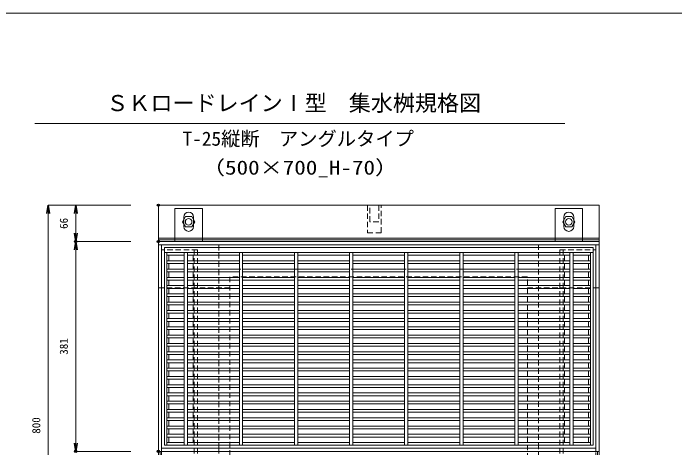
# Model space of a CAD drawing. Units: millimetres, scale not verified. Extents: x -4245 to -355, y 672 to 3512.
# Drawn here: x -2821 to -1620, y 2723 to 3512 of the extents above; entities that cross this region are included whole.
import ezdxf
from ezdxf.enums import TextEntityAlignment as Align

# ---------------------------------------------------------------- set-up
doc = ezdxf.new("R2010")
doc.units = ezdxf.units.MM
doc.header["$LTSCALE"] = 20
doc.header["$PDMODE"] = 32
doc.header["$PDSIZE"] = 4
doc.linetypes.add('USER1', pattern=[0.75, 0.5, -0.25])
doc.layers.add('0-0_0', color=7, linetype='Continuous')
doc.layers.add('0-2_DEFPOINTS', color=7, linetype='Continuous')
for name, color, linetype, lineweight in [('0-1_TITLE', 7, 'Continuous', 18), ('0-3_KIJUN', 3, 'Continuous', 18), ('0-5_SUNPO', 3, 'Continuous', 18), ('0-6_UKEWAKU', 4, 'Continuous', 18), ('0-7_GRE', 5, 'Continuous', 18)]:
    doc.layers.add(name, color=color, linetype=linetype, lineweight=lineweight)
doc.styles.add('ＭＳ ゴシック', font='')
doc.styles.get('ＭＳ ゴシック').set_extended_font_data('MS Gothic')

# ---------------------------------------------------------------- blocks, each defined once
blk = doc.blocks.new('M16_insert_dan')
at = {"layer": '0-3_KIJUN', "linetype": 'USER1'}
for points in [[(0, -12.5), (-50, -12.5), (-50, 12.5), (0, 12.5)], [(0, 8), (-30, 8), (-30, -8), (0, -8)]]:
    blk.add_lwpolyline(points, close=True, dxfattribs=at)
blk = doc.blocks.new('A$C0FE22C18')
at = {"layer": '0-6_UKEWAKU'}
for p, q in [((30, 668), (30, 728)), ((770, 728), (720, 728)), ((720, 668), (720, 728)), ((770, 668), (770, 728)), ((46, 695.5), (46, 712.5)), ((64, 695.5), (64, 712.5)), ((736, 695.5), (736, 712.5)), ((754, 695.5), (754, 712.5)), ((800, 662), (0, 662)), ((6, 662), (6, 287)), ((794, 287), (794, 662)), ((6, 293), (794, 293)), ((0, 287), (800, 287)), ((3, 287), (3, 23)), ((3, 287), (797, 287)), ((797, 287), (797, 23)), ((3, 23), (23, 3)), ((6, 20), (6, 6)), ((6, 15), (11, 15)), ((777, 3), (797, 23)), ((794, 15), (789, 15)), ((794, 6), (794, 20)), ((0, 6), (20, 6)), ((23, 3), (777, 3)), ((30, 0), (30, -60)), ((80, 0), (80, -60)), ((720, 0), (720, -60)), ((780, 6), (800, 6)), ((46, -27.5), (46, -44.5)), ((64, -27.5), (64, -44.5)), ((736, -27.5), (736, -44.5)), ((754, -27.5), (754, -44.5)), ((80, -60), (30, -60))]:
    blk.add_line(p, q, dxfattribs=at)
at = {"layer": '0-6_UKEWAKU', "linetype": 'USER1'}
for p, q in [((110, 662), (110, 293)), ((690, 293), (690, 662)), ((71, 653), (6, 653)), ((65, 653), (65, 15)), ((71, 653), (71, 293)), ((729, 653), (729, 293)), ((729, 653), (794, 653)), ((735, 653), (735, 15)), ((690, 618), (110, 618)), ((71, 293), (71, 15)), ((110, 293), (110, 6)), ((690, 6), (690, 293)), ((729, 293), (729, 15)), ((6, 287), (6, 20)), ((794, 20), (794, 287)), ((729, 149.5), (71, 149.5)), ((729, 143.5), (71, 143.5)), ((110, 50), (690, 50)), ((11, 15), (71, 15)), ((789, 15), (729, 15)), ((20, 6), (780, 6))]:
    blk.add_line(p, q, dxfattribs=at)
at = {"layer": '0-6_UKEWAKU'}
for points in [[(80, 668), (80, 728), (30, 728)], [(770, 0), (770, -60), (720, -60)]]:
    blk.add_lwpolyline(points, dxfattribs=at)
blk.add_lwpolyline([(0, 668), (0, 0), (800, 0), (800, 668)], close=True, dxfattribs=at)
for centre, start, end in [((55, 712.5), 0, 180), ((745, 712.5), 0, 180), ((55, 695.5), 180, 0), ((745, 695.5), 180, 0), ((55, -27.5), 0, 180), ((745, -27.5), 0, 180), ((55, -44.5), 180, 0), ((745, -44.5), 180, 0)]:
    blk.add_arc(centre, 9, start, end, dxfattribs=at)
blk = doc.blocks.new('A$C2CA93239')
at = {"layer": '0-7_GRE'}
for p, q in [((0, 350), (0, 0)), ((0, 350), (4.5, 350)), ((0, 350), (0, 0)), ((0, 350), (778, 350)), ((4.5, 350), (4.5, 0)), ((4.5, 350), (36, 350)), ((36, 350), (36, 0)), ((36, 350), (42, 350)), ((42, 350), (42, 0)), ((42, 350), (136, 350)), ((136, 350), (136, 0)), ((136, 350), (142, 350)), ((142, 350), (142, 0)), ((142, 350), (236, 350)), ((236, 350), (236, 0)), ((236, 350), (242, 350)), ((242, 350), (242, 0)), ((242, 350), (336, 350)), ((336, 350), (336, 0)), ((336, 350), (342, 350)), ((342, 350), (342, 0)), ((342, 350), (436, 350)), ((436, 350), (436, 0)), ((436, 350), (442, 350)), ((442, 350), (442, 0)), ((442, 350), (536, 350)), ((536, 350), (536, 0)), ((536, 350), (542, 350)), ((542, 350), (542, 0)), ((542, 350), (636, 350)), ((636, 350), (636, 0)), ((636, 350), (642, 350)), ((642, 350), (642, 0)), ((642, 350), (736, 350)), ((736, 350), (736, 0)), ((736, 350), (742, 350)), ((742, 350), (742, 0)), ((742, 350), (773.5, 350)), ((773.5, 350), (773.5, 0)), ((773.5, 350), (778, 350)), ((778, 350), (778, 359)), ((778, 350), (778, 0)), ((778, 350), (778, 0)), ((4.5, 345), (36, 345)), ((8, 345), (8, 335)), ((42, 345), (136, 345)), ((52, 345), (52, 335)), ((142, 345), (236, 345)), ((242, 345), (336, 345)), ((342, 345), (436, 345)), ((442, 345), (536, 345)), ((542, 345), (636, 345)), ((642, 345), (736, 345)), ((726, 345), (726, 335)), ((742, 345), (773.5, 345)), ((770, 345), (770, 335)), ((4.5, 335), (36, 335)), ((4.5, 330), (36, 330)), ((8, 330), (8, 320)), ((42, 335), (136, 335)), ((42, 330), (136, 330)), ((52, 330), (52, 320)), ((142, 335), (236, 335)), ((142, 330), (236, 330)), ((242, 335), (336, 335)), ((242, 330), (336, 330)), ((342, 335), (436, 335)), ((342, 330), (436, 330)), ((442, 335), (536, 335)), ((442, 330), (536, 330)), ((542, 335), (636, 335)), ((542, 330), (636, 330)), ((642, 335), (736, 335)), ((642, 330), (736, 330)), ((726, 330), (726, 320)), ((742, 335), (773.5, 335)), ((742, 330), (773.5, 330)), ((770, 330), (770, 320)), ((4.5, 320), (36, 320)), ((4.5, 315), (36, 315)), ((8, 315), (8, 305)), ((42, 320), (136, 320)), ((42, 315), (136, 315)), ((52, 315), (52, 305)), ((142, 320), (236, 320)), ((142, 315), (236, 315)), ((242, 320), (336, 320)), ((242, 315), (336, 315)), ((342, 320), (436, 320)), ((342, 315), (436, 315)), ((442, 320), (536, 320)), ((442, 315), (536, 315)), ((542, 320), (636, 320)), ((542, 315), (636, 315)), ((642, 320), (736, 320)), ((642, 315), (736, 315)), ((726, 315), (726, 305)), ((742, 320), (773.5, 320)), ((742, 315), (773.5, 315)), ((770, 315), (770, 305)), ((4.5, 305), (36, 305)), ((42, 305), (136, 305)), ((142, 305), (236, 305)), ((242, 305), (336, 305)), ((342, 305), (436, 305)), ((442, 305), (536, 305)), ((542, 305), (636, 305)), ((642, 305), (736, 305)), ((742, 305), (773.5, 305)), ((4.5, 300), (36, 300)), ((4.5, 290), (36, 290)), ((8, 300), (8, 290)), ((42, 300), (136, 300)), ((42, 290), (136, 290)), ((52, 300), (52, 290)), ((142, 300), (236, 300)), ((142, 290), (236, 290)), ((242, 300), (336, 300)), ((242, 290), (336, 290)), ((342, 300), (436, 300)), ((342, 290), (436, 290)), ((442, 300), (536, 300)), ((442, 290), (536, 290)), ((542, 300), (636, 300)), ((542, 290), (636, 290)), ((642, 300), (736, 300)), ((642, 290), (736, 290)), ((726, 300), (726, 290)), ((742, 300), (773.5, 300)), ((742, 290), (773.5, 290)), ((770, 300), (770, 290)), ((4.5, 285), (36, 285)), ((8, 285), (8, 275)), ((42, 285), (136, 285)), ((52, 285), (52, 275)), ((142, 285), (236, 285)), ((242, 285), (336, 285)), ((342, 285), (436, 285)), ((442, 285), (536, 285)), ((542, 285), (636, 285)), ((642, 285), (736, 285)), ((726, 285), (726, 275)), ((742, 285), (773.5, 285)), ((770, 285), (770, 275)), ((4.5, 275), (36, 275)), ((4.5, 270), (36, 270)), ((8, 270), (8, 260)), ((42, 275), (136, 275)), ((42, 270), (136, 270)), ((52, 270), (52, 260)), ((142, 275), (236, 275)), ((142, 270), (236, 270)), ((242, 275), (336, 275)), ((242, 270), (336, 270)), ((342, 275), (436, 275)), ((342, 270), (436, 270)), ((442, 275), (536, 275)), ((442, 270), (536, 270)), ((542, 275), (636, 275)), ((542, 270), (636, 270)), ((642, 275), (736, 275)), ((642, 270), (736, 270)), ((726, 270), (726, 260)), ((742, 275), (773.5, 275)), ((742, 270), (773.5, 270)), ((770, 270), (770, 260)), ((4.5, 260), (36, 260)), ((4.5, 255), (36, 255)), ((8, 255), (8, 245)), ((42, 260), (136, 260)), ((42, 255), (136, 255)), ((52, 255), (52, 245)), ((142, 260), (236, 260)), ((142, 255), (236, 255)), ((242, 260), (336, 260)), ((242, 255), (336, 255)), ((342, 260), (436, 260)), ((342, 255), (436, 255)), ((442, 260), (536, 260)), ((442, 255), (536, 255)), ((542, 260), (636, 260)), ((542, 255), (636, 255)), ((642, 260), (736, 260)), ((642, 255), (736, 255)), ((726, 255), (726, 245)), ((742, 260), (773.5, 260)), ((742, 255), (773.5, 255)), ((770, 255), (770, 245)), ((4.5, 245), (36, 245)), ((42, 245), (136, 245)), ((142, 245), (236, 245)), ((242, 245), (336, 245)), ((342, 245), (436, 245)), ((442, 245), (536, 245)), ((542, 245), (636, 245)), ((642, 245), (736, 245)), ((742, 245), (773.5, 245)), ((4.5, 240), (36, 240)), ((4.5, 230), (36, 230)), ((8, 240), (8, 230)), ((42, 240), (136, 240)), ((42, 230), (136, 230)), ((52, 240), (52, 230)), ((142, 240), (236, 240)), ((142, 230), (236, 230)), ((242, 240), (336, 240)), ((242, 230), (336, 230)), ((342, 240), (436, 240)), ((342, 230), (436, 230)), ((442, 240), (536, 240)), ((442, 230), (536, 230)), ((542, 240), (636, 240)), ((542, 230), (636, 230)), ((642, 240), (736, 240)), ((642, 230), (736, 230)), ((726, 240), (726, 230)), ((742, 240), (773.5, 240)), ((742, 230), (773.5, 230)), ((770, 240), (770, 230)), ((4.5, 225), (36, 225)), ((8, 225), (8, 215)), ((42, 225), (136, 225)), ((52, 225), (52, 215)), ((142, 225), (236, 225)), ((242, 225), (336, 225)), ((342, 225), (436, 225)), ((442, 225), (536, 225)), ((542, 225), (636, 225)), ((642, 225), (736, 225)), ((726, 225), (726, 215)), ((742, 225), (773.5, 225)), ((770, 225), (770, 215)), ((4.5, 215), (36, 215)), ((4.5, 210), (36, 210)), ((8, 210), (8, 200)), ((42, 215), (136, 215)), ((42, 210), (136, 210)), ((52, 210), (52, 200)), ((142, 215), (236, 215)), ((142, 210), (236, 210)), ((242, 215), (336, 215)), ((242, 210), (336, 210)), ((342, 215), (436, 215)), ((342, 210), (436, 210)), ((442, 215), (536, 215)), ((442, 210), (536, 210)), ((542, 215), (636, 215)), ((542, 210), (636, 210)), ((642, 215), (736, 215)), ((642, 210), (736, 210)), ((726, 210), (726, 200)), ((742, 215), (773.5, 215)), ((742, 210), (773.5, 210)), ((770, 210), (770, 200)), ((4.5, 200), (36, 200)), ((4.5, 195), (36, 195)), ((8, 195), (8, 185)), ((42, 200), (136, 200)), ((42, 195), (136, 195)), ((52, 195), (52, 185)), ((142, 200), (236, 200)), ((142, 195), (236, 195)), ((242, 200), (336, 200)), ((242, 195), (336, 195)), ((342, 200), (436, 200)), ((342, 195), (436, 195)), ((442, 200), (536, 200)), ((442, 195), (536, 195)), ((542, 200), (636, 200)), ((542, 195), (636, 195)), ((642, 200), (736, 200)), ((642, 195), (736, 195)), ((726, 195), (726, 185)), ((742, 200), (773.5, 200)), ((742, 195), (773.5, 195)), ((770, 195), (770, 185)), ((4.5, 185), (36, 185)), ((42, 185), (136, 185)), ((142, 185), (236, 185)), ((242, 185), (336, 185)), ((342, 185), (436, 185)), ((442, 185), (536, 185)), ((542, 185), (636, 185)), ((642, 185), (736, 185)), ((742, 185), (773.5, 185)), ((4.5, 180), (36, 180)), ((4.5, 170), (36, 170)), ((8, 180), (8, 170)), ((42, 180), (136, 180)), ((42, 170), (136, 170)), ((52, 180), (52, 170)), ((142, 180), (236, 180)), ((142, 170), (236, 170)), ((242, 180), (336, 180)), ((242, 170), (336, 170)), ((342, 180), (436, 180)), ((342, 170), (436, 170)), ((442, 180), (536, 180)), ((442, 170), (536, 170)), ((542, 180), (636, 180)), ((542, 170), (636, 170)), ((642, 180), (736, 180)), ((642, 170), (736, 170)), ((726, 180), (726, 170)), ((742, 180), (773.5, 180)), ((742, 170), (773.5, 170)), ((770, 180), (770, 170)), ((4.5, 165), (36, 165)), ((8, 165), (8, 155)), ((42, 165), (136, 165)), ((52, 165), (52, 155)), ((142, 165), (236, 165)), ((242, 165), (336, 165)), ((342, 165), (436, 165)), ((442, 165), (536, 165)), ((542, 165), (636, 165)), ((642, 165), (736, 165)), ((726, 165), (726, 155)), ((742, 165), (773.5, 165)), ((770, 165), (770, 155)), ((4.5, 155), (36, 155)), ((4.5, 150), (36, 150)), ((8, 150), (8, 140)), ((42, 155), (136, 155)), ((42, 150), (136, 150)), ((52, 150), (52, 140)), ((142, 155), (236, 155)), ((142, 150), (236, 150)), ((242, 155), (336, 155)), ((242, 150), (336, 150)), ((342, 155), (436, 155)), ((342, 150), (436, 150)), ((442, 155), (536, 155)), ((442, 150), (536, 150)), ((542, 155), (636, 155)), ((542, 150), (636, 150)), ((642, 155), (736, 155)), ((642, 150), (736, 150)), ((726, 150), (726, 140)), ((742, 155), (773.5, 155)), ((742, 150), (773.5, 150)), ((770, 150), (770, 140)), ((4.5, 140), (36, 140)), ((4.5, 135), (36, 135)), ((8, 135), (8, 125)), ((42, 140), (136, 140)), ((42, 135), (136, 135)), ((52, 135), (52, 125)), ((142, 140), (236, 140)), ((142, 135), (236, 135)), ((242, 140), (336, 140)), ((242, 135), (336, 135)), ((342, 140), (436, 140)), ((342, 135), (436, 135)), ((442, 140), (536, 140)), ((442, 135), (536, 135)), ((542, 140), (636, 140)), ((542, 135), (636, 135)), ((642, 140), (736, 140)), ((642, 135), (736, 135)), ((726, 135), (726, 125)), ((742, 140), (773.5, 140)), ((742, 135), (773.5, 135)), ((770, 135), (770, 125)), ((4.5, 125), (36, 125)), ((42, 125), (136, 125)), ((142, 125), (236, 125)), ((242, 125), (336, 125)), ((342, 125), (436, 125)), ((442, 125), (536, 125)), ((542, 125), (636, 125)), ((642, 125), (736, 125)), ((742, 125), (773.5, 125)), ((4.5, 120), (36, 120)), ((4.5, 110), (36, 110)), ((8, 120), (8, 110)), ((42, 120), (136, 120)), ((42, 110), (136, 110)), ((52, 120), (52, 110)), ((142, 120), (236, 120)), ((142, 110), (236, 110)), ((242, 120), (336, 120)), ((242, 110), (336, 110)), ((342, 120), (436, 120)), ((342, 110), (436, 110)), ((442, 120), (536, 120)), ((442, 110), (536, 110)), ((542, 120), (636, 120)), ((542, 110), (636, 110)), ((642, 120), (736, 120)), ((642, 110), (736, 110)), ((726, 120), (726, 110)), ((742, 120), (773.5, 120)), ((742, 110), (773.5, 110)), ((770, 120), (770, 110)), ((4.5, 105), (36, 105)), ((8, 105), (8, 95)), ((42, 105), (136, 105)), ((52, 105), (52, 95)), ((142, 105), (236, 105)), ((242, 105), (336, 105)), ((342, 105), (436, 105)), ((442, 105), (536, 105)), ((542, 105), (636, 105)), ((642, 105), (736, 105)), ((726, 105), (726, 95)), ((742, 105), (773.5, 105)), ((770, 105), (770, 95)), ((4.5, 95), (36, 95)), ((4.5, 90), (36, 90)), ((8, 90), (8, 80)), ((42, 95), (136, 95)), ((42, 90), (136, 90)), ((52, 90), (52, 80)), ((142, 95), (236, 95)), ((142, 90), (236, 90)), ((242, 95), (336, 95)), ((242, 90), (336, 90)), ((342, 95), (436, 95)), ((342, 90), (436, 90)), ((442, 95), (536, 95)), ((442, 90), (536, 90)), ((542, 95), (636, 95)), ((542, 90), (636, 90)), ((642, 95), (736, 95)), ((642, 90), (736, 90)), ((726, 90), (726, 80)), ((742, 95), (773.5, 95)), ((742, 90), (773.5, 90)), ((770, 90), (770, 80)), ((4.5, 80), (36, 80)), ((4.5, 75), (36, 75)), ((8, 75), (8, 65)), ((42, 80), (136, 80)), ((42, 75), (136, 75)), ((52, 75), (52, 65)), ((142, 80), (236, 80)), ((142, 75), (236, 75)), ((242, 80), (336, 80)), ((242, 75), (336, 75)), ((342, 80), (436, 80)), ((342, 75), (436, 75)), ((442, 80), (536, 80)), ((442, 75), (536, 75)), ((542, 80), (636, 80)), ((542, 75), (636, 75)), ((642, 80), (736, 80)), ((642, 75), (736, 75)), ((726, 75), (726, 65)), ((742, 80), (773.5, 80)), ((742, 75), (773.5, 75)), ((770, 75), (770, 65)), ((4.5, 65), (36, 65)), ((42, 65), (136, 65)), ((142, 65), (236, 65)), ((242, 65), (336, 65)), ((342, 65), (436, 65)), ((442, 65), (536, 65)), ((542, 65), (636, 65)), ((642, 65), (736, 65)), ((742, 65), (773.5, 65)), ((4.5, 60), (36, 60)), ((4.5, 50), (36, 50)), ((8, 60), (8, 50)), ((42, 60), (136, 60)), ((42, 50), (136, 50)), ((52, 60), (52, 50)), ((142, 60), (236, 60)), ((142, 50), (236, 50)), ((242, 60), (336, 60)), ((242, 50), (336, 50)), ((342, 60), (436, 60)), ((342, 50), (436, 50)), ((442, 60), (536, 60)), ((442, 50), (536, 50)), ((542, 60), (636, 60)), ((542, 50), (636, 50)), ((642, 60), (736, 60)), ((642, 50), (736, 50)), ((726, 60), (726, 50)), ((742, 60), (773.5, 60)), ((742, 50), (773.5, 50)), ((770, 60), (770, 50)), ((4.5, 45), (36, 45)), ((8, 45), (8, 35)), ((42, 45), (136, 45)), ((52, 45), (52, 35)), ((142, 45), (236, 45)), ((242, 45), (336, 45)), ((342, 45), (436, 45)), ((442, 45), (536, 45)), ((542, 45), (636, 45)), ((642, 45), (736, 45)), ((726, 45), (726, 35)), ((742, 45), (773.5, 45)), ((770, 45), (770, 35)), ((4.5, 35), (36, 35)), ((4.5, 30), (36, 30)), ((8, 30), (8, 20)), ((42, 35), (136, 35)), ((42, 30), (136, 30)), ((52, 30), (52, 20)), ((142, 35), (236, 35)), ((142, 30), (236, 30)), ((242, 35), (336, 35)), ((242, 30), (336, 30)), ((342, 35), (436, 35)), ((342, 30), (436, 30)), ((442, 35), (536, 35)), ((442, 30), (536, 30)), ((542, 35), (636, 35)), ((542, 30), (636, 30)), ((642, 35), (736, 35)), ((642, 30), (736, 30)), ((726, 30), (726, 20)), ((742, 35), (773.5, 35)), ((742, 30), (773.5, 30)), ((770, 30), (770, 20)), ((4.5, 20), (36, 20)), ((4.5, 15), (36, 15)), ((8, 15), (8, 5)), ((42, 20), (136, 20)), ((42, 15), (136, 15)), ((52, 15), (52, 5)), ((142, 20), (236, 20)), ((142, 15), (236, 15)), ((242, 20), (336, 20)), ((242, 15), (336, 15)), ((342, 20), (436, 20)), ((342, 15), (436, 15)), ((442, 20), (536, 20)), ((442, 15), (536, 15)), ((542, 20), (636, 20)), ((542, 15), (636, 15)), ((642, 20), (736, 20)), ((642, 15), (736, 15)), ((726, 15), (726, 5)), ((742, 20), (773.5, 20)), ((742, 15), (773.5, 15)), ((770, 15), (770, 5)), ((0, 0), (4.5, 0)), ((0, 0), (778, 0)), ((4.5, 5), (36, 5)), ((4.5, 0), (36, 0)), ((36, 0), (42, 0)), ((42, 5), (136, 5)), ((42, 0), (136, 0)), ((136, 0), (142, 0)), ((142, 5), (236, 5)), ((142, 0), (236, 0)), ((236, 0), (242, 0)), ((242, 5), (336, 5)), ((242, 0), (336, 0)), ((336, 0), (342, 0)), ((342, 5), (436, 5)), ((342, 0), (436, 0)), ((436, 0), (442, 0)), ((442, 5), (536, 5)), ((442, 0), (536, 0)), ((536, 0), (542, 0)), ((542, 5), (636, 5)), ((542, 0), (636, 0)), ((636, 0), (642, 0)), ((642, 5), (736, 5)), ((642, 0), (736, 0)), ((736, 0), (742, 0)), ((742, 5), (773.5, 5)), ((742, 0), (773.5, 0)), ((773.5, 0), (778, 0))]:
    blk.add_line(p, q, dxfattribs=at)
blk.add_lwpolyline([(0, 350), (0, 359), (778, 359)], dxfattribs=at)
blk = doc.blocks.new('_OPEN')
at = {"layer": '0-0_0'}
blk.add_line((0, 0), (-1, 0), dxfattribs=at)
blk.add_lwpolyline([(-1, 0.167), (0, 0), (-1, -0.167)], dxfattribs=at)
blk = doc.blocks.new('D88')
at = {"layer": '0-2_DEFPOINTS'}
for p in [(1687.95, 2789.88), (1537.95, 2723.88), (1687.95, 2723.88)]:
    blk.add_point(p, dxfattribs=at)
at = {"layer": '0-5_SUNPO'}
for p, q in [((1637.95, 2789.88), (1537.95, 2789.88)), ((1537.95, 2774.88), (1537.95, 2738.88)), ((1637.95, 2723.88), (1537.95, 2723.88))]:
    blk.add_line(p, q, dxfattribs=at)
at = {"layer": '0-5_SUNPO', "xscale": 15, "yscale": 15}
for p, rotation in [((1537.95, 2789.88), 90), ((1537.95, 2723.88), 270)]:
    blk.add_blockref('_OPEN', p, dxfattribs=dict(at, rotation=rotation))
at = {"layer": '0-5_SUNPO', "color": 7, "style": 'ＭＳ ゴシック'}
blk.add_text('66', height=14.66, rotation=90, dxfattribs=at).set_placement((1527.95, 2746.88), align=Align.BOTTOM_LEFT)
blk = doc.blocks.new('D90')
at = {"layer": '0-2_DEFPOINTS'}
for p in [(1687.95, 2789.88), (1487.95, 1989.88), (1687.95, 1989.88)]:
    blk.add_point(p, dxfattribs=at)
at = {"layer": '0-5_SUNPO'}
for p, q in [((1637.95, 2789.88), (1487.95, 2789.88)), ((1487.95, 2774.88), (1487.95, 2004.88)), ((1637.95, 1989.88), (1487.95, 1989.88))]:
    blk.add_line(p, q, dxfattribs=at)
at = {"layer": '0-5_SUNPO', "xscale": 15, "yscale": 15}
for p, rotation in [((1487.95, 2789.88), 90), ((1487.95, 1989.88), 270)]:
    blk.add_blockref('_OPEN', p, dxfattribs=dict(at, rotation=rotation))
at = {"layer": '0-5_SUNPO', "color": 7, "style": 'ＭＳ ゴシック'}
blk.add_text('800', height=14.66, rotation=90, dxfattribs=at).set_placement((1477.95, 2374.88), align=Align.BOTTOM_LEFT)
blk = doc.blocks.new('D91')
at = {"layer": '0-2_DEFPOINTS'}
for p in [(1687.95, 2723.88), (1537.95, 2342.88), (1687.95, 2342.88)]:
    blk.add_point(p, dxfattribs=at)
at = {"layer": '0-5_SUNPO'}
for p, q in [((1637.95, 2723.88), (1537.95, 2723.88)), ((1537.95, 2708.88), (1537.95, 2357.88)), ((1637.95, 2342.88), (1537.95, 2342.88))]:
    blk.add_line(p, q, dxfattribs=at)
at = {"layer": '0-5_SUNPO', "xscale": 15, "yscale": 15}
for p, rotation in [((1537.95, 2723.88), 90), ((1537.95, 2342.88), 270)]:
    blk.add_blockref('_OPEN', p, dxfattribs=dict(at, rotation=rotation))
at = {"layer": '0-5_SUNPO', "color": 7, "style": 'ＭＳ ゴシック'}
blk.add_text('381', height=14.66, rotation=90, dxfattribs=at).set_placement((1527.95, 2518.38), align=Align.BOTTOM_LEFT)

msp = doc.modelspace()

# ---------------------------------------------------------------- linework, layer by layer
at = {"layer": '0-1_TITLE', "color": 1}
msp.add_line((-2781.26, 3312.37), (-1819.18, 3312.37), dxfattribs=at)
at = {"layer": '0-1_TITLE', "color": 2}
msp.add_lwpolyline([(-4245.22, 672.37), (-355.22, 672.37), (-355.22, 3512.37), (-4245.22, 3512.37)], close=True, dxfattribs=at)
at = {"layer": '0-3_KIJUN', "color": 7, "linetype": 'USER1'}
for p, q in [((-2557.27, 3013.69), (-2427.27, 3013.69)), ((-1757.27, 3013.69), (-1887.27, 3013.69))]:
    msp.add_line(p, q, dxfattribs=at)
at = {"layer": '0-3_KIJUN', "color": 7}
for points in [[(-2557.27, 2363.69), (-1757.27, 2363.69), (-1757.27, 3163.69), (-2557.27, 3163.69)], [(-1757.27, 3103.69), (-2557.27, 3103.69), (-2557.27, 3100.69), (-1757.27, 3100.69)]]:
    msp.add_lwpolyline(points, close=True, dxfattribs=at)
at = {"layer": '0-3_KIJUN'}
for points in [[(-2507.74, 3143.17), (-2513.22, 3133.69), (-2507.74, 3124.21), (-2496.79, 3124.21), (-2491.32, 3133.69), (-2496.79, 3143.17)], [(-1817.74, 3143.17), (-1823.22, 3133.69), (-1817.74, 3124.21), (-1806.79, 3124.21), (-1801.32, 3133.69), (-1806.79, 3143.17)]]:
    msp.add_lwpolyline(points, close=True, dxfattribs=at)
at = {"layer": '0-3_KIJUN', "color": 7, "linetype": 'USER1'}
msp.add_lwpolyline([(-1887.27, 3033.69), (-2427.27, 3033.69), (-2427.27, 2493.69), (-1887.27, 2493.69)], close=True, dxfattribs=at)
at = {"layer": '0-3_KIJUN', "color": 7}
for centre in [(-2502.27, 3133.69), (-1812.27, 3133.69)]:
    msp.add_circle(centre, 6, dxfattribs=at)

# ---------------------------------------------------------------- block references
at = {"layer": '0-3_KIJUN', "xscale": -1, "rotation": 270}
msp.add_blockref('M16_insert_dan', (-2165.27, 3163.69), dxfattribs=at)
at = {"layer": '0-5_SUNPO'}
for name in ['D90', 'D88', 'D91']:
    msp.add_blockref(name, (-4245.22, 373.81), dxfattribs=at)
at = {"layer": '0-6_UKEWAKU'}
msp.add_blockref('A$C0FE22C18', (-2557.27, 2429.69), dxfattribs=at)
at = {"layer": '0-7_GRE'}
msp.add_blockref('A$C2CA93239', (-2546.27, 2727.69), dxfattribs=at)

# ---------------------------------------------------------------- texts
at = {"layer": '0-1_TITLE', "style": 'ＭＳ ゴシック'}
for s, height, p in [('ＳＫロードレインⅠ型\u3000集水桝規格図', 29.33, (-2651.62, 3325.76)), ('T-25縦断\u3000アングルタイプ', 25.66, (-2513.25, 3264.04))]:
    msp.add_text(s, height=height, dxfattribs=at).set_placement(p, align=Align.BOTTOM_LEFT)
at = {"layer": '0-1_TITLE', "style": 'ＭＳ ゴシック', "width": 1.2}
msp.add_text('（500×700_H-70）', height=25.66, dxfattribs=at).set_placement((-2478.25, 3211.54), align=Align.BOTTOM_LEFT)

doc.saveas('drawing.dxf')
